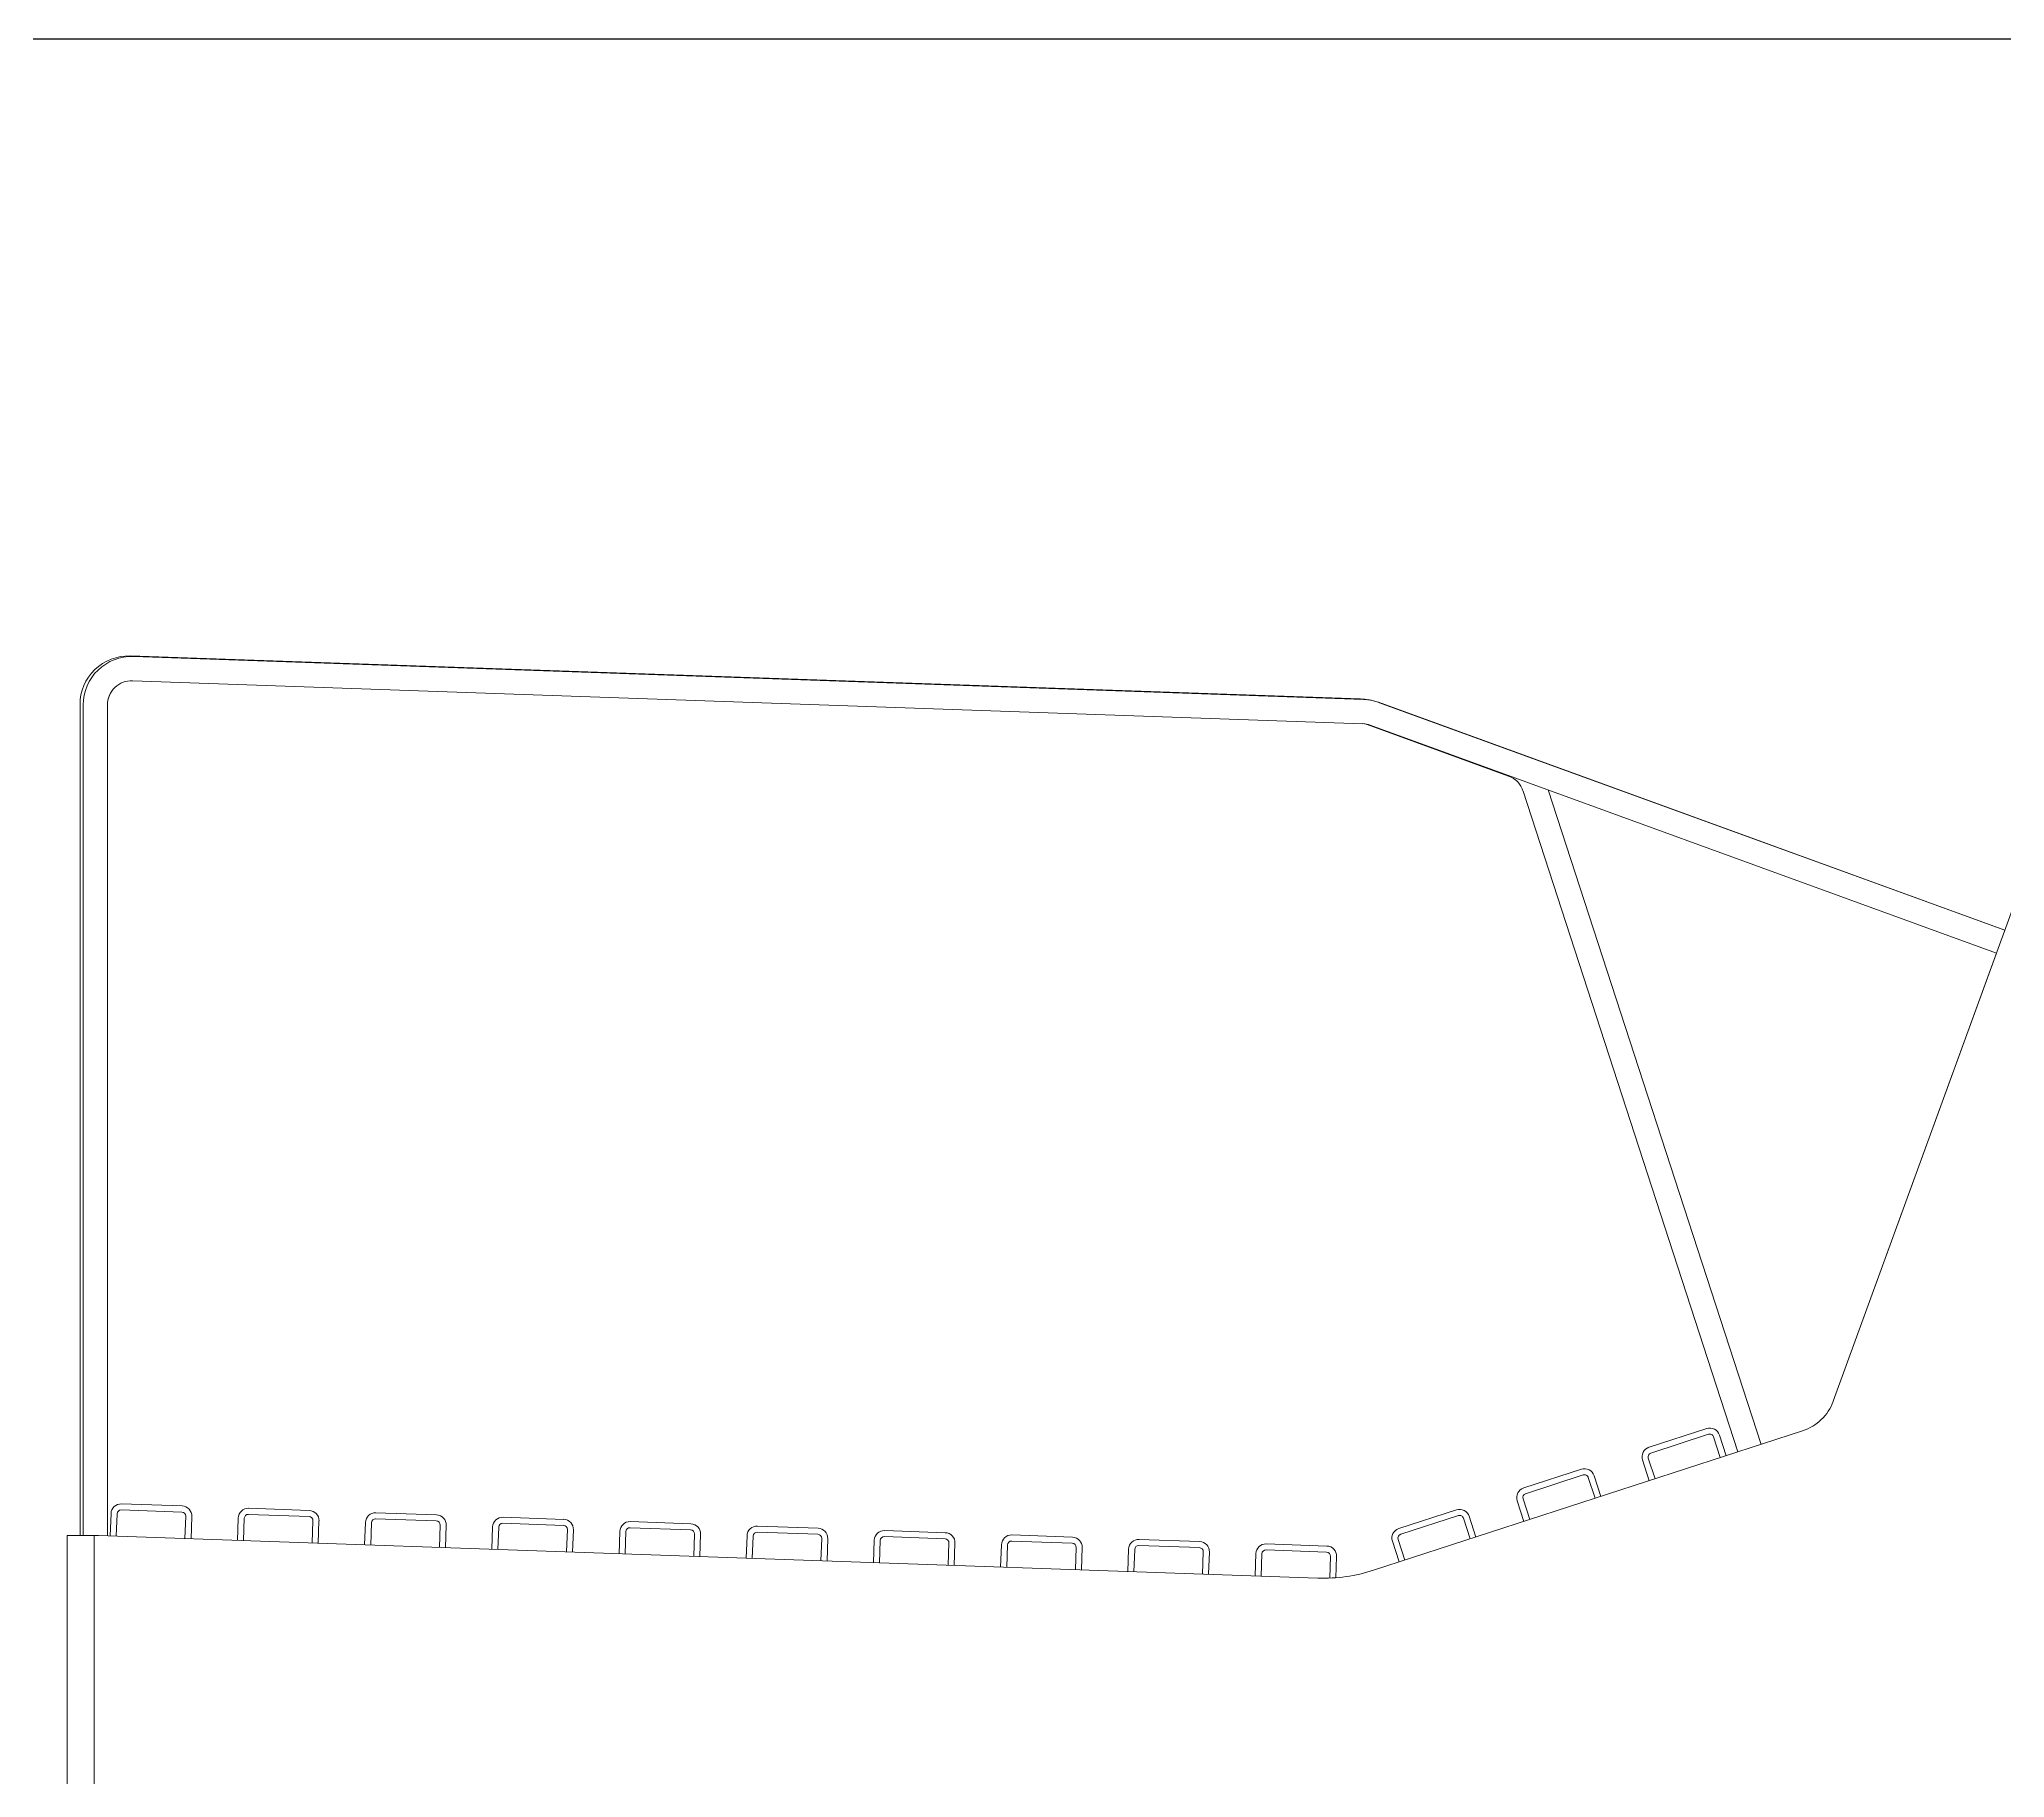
# Model space of a CAD drawing. Header units: millimetres. Extents: x 22162 to 28102, y 3160 to 7360.
# Drawn here: x 22815.6 to 23302, y 6258.2 to 6688.4 of the extents above; entities that cross this region are included whole.
import ezdxf

# ---------------------------------------------------------------- set-up
doc = ezdxf.new("R2010")
doc.units = ezdxf.units.MM
doc.header["$LTSCALE"] = 0.3
doc.layers.add('KOTY', color=3, linetype='Continuous', lineweight=9)
doc.layers.add('Vrstva 1', color=7, linetype='Continuous', lineweight=5)
doc.styles.add('SEACAD_Arial', font='arial.ttf', dxfattribs={"width": 0.8})
doc.dimstyles.new('ISO-25', dxfattribs={"dimtxt": 1.6, "dimasz": 2, "dimexe": 0.5, "dimexo": 1.5, "dimtad": 1, "dimdec": 0, "dimtxsty": 'SEACAD_Arial', "dimcen": 2, "dimadec": 0, "dimazin": 0, "dimtfac": 1, "dimtdec": 0, "dimtmove": 0, "dimatfit": 3, "dimfxl": 1, "dimarcsym": 0})

# ---------------------------------------------------------------- blocks, each defined once
blk = doc.blocks.new('*D305')
at = {"layer": 'Defpoints', "color": 0}
for p in [(22694.43, 6688.45), (23374.89, 6688.45), (22822.43, 5888.13)]:
    blk.add_point(p, dxfattribs=at)
at = {"layer": 'KOTY', "color": 0, "lineweight": -2}
for p, q in [((23344.89, 6688.45), (22684.43, 6688.45)), ((22694.43, 5928.13), (22694.43, 6648.45)), ((22792.43, 5888.13), (22684.43, 5888.13))]:
    blk.add_line(p, q, dxfattribs=at)
at = {"layer": 'KOTY', "color": 0}
for points in [[(22701.1, 6648.45), (22687.76, 6648.45), (22694.43, 6688.45)], [(22687.76, 5928.13), (22701.1, 5928.13), (22694.43, 5888.13)]]:
    blk.add_solid(points, dxfattribs=at)
at = {"layer": 'KOTY', "color": 0, "insert": (22665.59, 6288.29), "char_height": 32, "attachment_point": 5, "rotation": 90, "style": 'SEACAD_Arial'}
blk.add_mtext('800', dxfattribs=at)

msp = doc.modelspace()

# ---------------------------------------------------------------- linework, layer by layer
at = {"layer": 'Vrstva 1', "color": 0}
for p, q in [((23259.55, 6351.34), (23380.91, 6684.79)), ((22838.06, 6535.82), (23142.55, 6525.2)), ((22838.06, 6535.82), (23142.55, 6525.2)), ((22838.86, 6535.7), (23143.34, 6525.06)), ((22838.65, 6529.7), (23143.13, 6519.06)), ((22825.66, 6318.13), (22825.65, 6523.82)), ((22825.66, 6318.13), (22825.65, 6523.82)), ((22826.44, 6318.13), (22826.44, 6523.7)), ((22832.44, 6318.05), (22832.45, 6523.73)), ((22832.44, 6318.05), (22832.44, 6523.7)), ((23147.03, 6524.34), (23301.99, 6467.94)), ((23147.04, 6524.36), (23301.99, 6467.95)), ((23144.19, 6518.84), (23179.19, 6506.1)), ((23144.98, 6518.71), (23299.93, 6462.3)), ((23182.84, 6502.32), (23235.97, 6338.83)), ((23189.04, 6502.67), (23241.68, 6340.68)), ((23189.04, 6502.67), (23241.68, 6340.68)), ((23299.93, 6462.3), (23259.55, 6351.34)), ((23145.78, 6309.52), (23251.98, 6344.03)), ((23213.96, 6339.97), (23228.23, 6344.61)), ((23214.42, 6338.55), (23228.69, 6343.18)), ((23231.38, 6343), (23233.04, 6337.88)), ((23229.95, 6342.54), (23231.61, 6337.41)), ((23182.96, 6329.9), (23197.22, 6334.53)), ((23183.42, 6328.47), (23197.68, 6333.11)), ((23214.02, 6331.7), (23212.35, 6336.82)), ((23215.45, 6332.16), (23213.78, 6337.29)), ((23198.94, 6332.47), (23200.61, 6327.34)), ((23200.37, 6332.93), (23202.04, 6327.8)), ((22833.13, 6318.03), (22833.33, 6323.55)), ((22834.63, 6317.98), (22834.83, 6323.5)), ((22835.86, 6324.46), (22850.85, 6323.94)), ((22835.91, 6325.96), (22850.9, 6325.44)), ((22867.34, 6323.36), (22882.33, 6322.84)), ((22867.39, 6324.86), (22882.38, 6324.34)), ((22898.87, 6323.76), (22913.86, 6323.24)), ((23152.05, 6319.86), (23166.31, 6324.49)), ((23183.01, 6321.62), (23181.35, 6326.75)), ((23184.44, 6322.09), (23182.78, 6327.21)), ((22851.81, 6322.9), (22851.62, 6317.38)), ((22853.31, 6322.85), (22853.12, 6317.33)), ((22864.61, 6316.93), (22864.81, 6322.45)), ((22866.11, 6316.88), (22866.31, 6322.4)), ((22883.3, 6321.8), (22883.1, 6316.28)), ((22884.79, 6321.75), (22884.6, 6316.23)), ((22896.09, 6315.83), (22896.29, 6321.35)), ((22897.59, 6315.78), (22897.79, 6321.3)), ((22898.82, 6322.26), (22913.81, 6321.74)), ((22914.78, 6320.7), (22914.58, 6315.18)), ((22916.28, 6320.65), (22916.08, 6315.13)), ((22927.58, 6314.73), (22927.77, 6320.25)), ((22929.07, 6314.68), (22929.27, 6320.2)), ((22930.3, 6321.16), (22945.29, 6320.64)), ((22930.35, 6322.66), (22945.35, 6322.13)), ((22946.26, 6319.6), (22946.06, 6314.08)), ((22947.76, 6319.55), (22947.56, 6314.03)), ((22959.06, 6313.63), (22959.25, 6319.15)), ((22960.56, 6313.58), (22960.75, 6319.09)), ((22961.78, 6320.06), (22976.77, 6319.53)), ((22961.84, 6321.56), (22976.83, 6321.03)), ((22977.74, 6318.5), (22977.55, 6312.99)), ((22993.26, 6318.96), (23008.25, 6318.43)), ((22993.32, 6320.46), (23008.31, 6319.93)), ((23024.8, 6319.36), (23039.79, 6318.83)), ((23152.51, 6318.43), (23166.77, 6323.07)), ((23168.03, 6322.42), (23169.7, 6317.3)), ((23169.46, 6322.89), (23171.13, 6317.76)), ((22822.43, 5888.13), (22822.44, 6318.13)), ((22822.44, 6318.13), (22824.41, 6318.13)), ((22829.17, 6318.13), (22829.16, 5888.13)), ((22829.17, 6318.13), (22830.2, 6318.13)), ((22830.2, 6318.13), (23132.02, 6307.59)), ((22979.24, 6318.45), (22979.04, 6312.93)), ((22990.54, 6312.53), (22990.73, 6318.05)), ((22992.04, 6312.48), (22992.23, 6317.99)), ((23009.22, 6317.4), (23009.03, 6311.89)), ((23010.72, 6317.35), (23010.53, 6311.83)), ((23022.02, 6311.43), (23022.21, 6316.95)), ((23023.52, 6311.38), (23023.71, 6316.89)), ((23024.74, 6317.86), (23039.74, 6317.33)), ((23040.7, 6316.3), (23040.51, 6310.79)), ((23042.2, 6316.25), (23042.01, 6310.73)), ((23053.5, 6310.33), (23053.69, 6315.84)), ((23055, 6310.28), (23055.19, 6315.79)), ((23056.22, 6316.76), (23071.22, 6316.23)), ((23056.28, 6318.26), (23071.27, 6317.73)), ((23072.18, 6315.2), (23071.99, 6309.69)), ((23073.68, 6315.15), (23073.49, 6309.63)), ((23084.98, 6309.23), (23085.17, 6314.74)), ((23086.48, 6309.18), (23086.67, 6314.69)), ((23087.71, 6315.66), (23102.7, 6315.13)), ((23087.76, 6317.16), (23102.75, 6316.63)), ((23103.66, 6314.1), (23103.47, 6308.59)), ((23105.16, 6314.05), (23104.97, 6308.54)), ((23116.46, 6308.13), (23116.65, 6313.64)), ((23119.19, 6314.56), (23134.18, 6314.03)), ((23119.24, 6316.05), (23134.23, 6315.53)), ((23152.11, 6311.58), (23150.44, 6316.71)), ((23153.53, 6312.04), (23151.87, 6317.17)), ((23117.96, 6308.08), (23118.15, 6313.59)), ((23135.14, 6313), (23134.95, 6307.6)), ((23136.64, 6312.94), (23136.46, 6307.68))]:
    msp.add_line(p, q, dxfattribs=at)
for points in [[(22824.41, 6318.13), (22822.44, 6318.13)], [(22824.41, 6318.13), (22829.17, 6318.13)]]:
    msp.add_lwpolyline(points, dxfattribs=at)
for centre, radius, start, end in [((22837.65, 6523.82), 12, 88.0024, 180.0024), ((22838.44, 6523.7), 12, 87.9993, 179.9993), ((22838.44, 6523.7), 6, 87.9993, 179.9993), ((22838.45, 6523.73), 6, 152.4461, 179.997), ((23142.13, 6513.2), 12, 78.4098, 88.0024), ((23142.93, 6513.07), 12, 69.9993, 87.9993), ((23142.94, 6513.08), 12, 69.997, 83.2181), ((23142.93, 6513.07), 6, 69.9993, 87.9993), ((23142.13, 6513.2), 6, 70.0024, 76.4915), ((23177.14, 6500.46), 6, 18.0024, 70.0024), ((23248.27, 6355.44), 12, 288, 340), ((23248.27, 6355.44), 12, 288, 340), ((23229, 6342.23), 2.5, 17.9976, 107.9976), ((23229, 6342.23), 1, 17.9976, 107.9976), ((23214.73, 6337.59), 2.5, 107.9976, 197.9976), ((23214.73, 6337.59), 1, 107.9976, 197.9976), ((23197.99, 6332.16), 2.5, 17.9976, 107.9976), ((23197.99, 6332.16), 1, 17.9976, 107.9976), ((23183.73, 6327.52), 2.5, 107.9976, 197.9976), ((23183.73, 6327.52), 1, 107.9976, 197.9976), ((22835.82, 6323.46), 2.5, 87.9976, 177.9976), ((22835.82, 6323.46), 1, 87.9976, 177.9976), ((22850.82, 6322.94), 1, 357.9976, 87.9976), ((22850.82, 6322.94), 2.5, 357.9976, 87.9976), ((22867.31, 6322.36), 2.5, 87.9976, 177.9976), ((22867.31, 6322.36), 1, 87.9976, 177.9976), ((22882.3, 6321.84), 2.5, 357.9976, 87.9976), ((22898.79, 6321.26), 2.5, 87.9976, 177.9976), ((23167.08, 6322.11), 2.5, 17.9976, 107.9976), ((22882.3, 6321.84), 1, 357.9976, 87.9976), ((22898.79, 6321.26), 1, 87.9976, 177.9976), ((22913.78, 6320.74), 1, 357.9976, 87.9976), ((22913.78, 6320.74), 2.5, 357.9976, 87.9976), ((22930.27, 6320.16), 2.5, 87.9976, 177.9976), ((22930.27, 6320.16), 1, 87.9976, 177.9976), ((22945.26, 6319.64), 1, 357.9976, 87.9976), ((22945.26, 6319.64), 2.5, 357.9976, 87.9976), ((22961.75, 6319.06), 2.5, 87.9976, 177.9976), ((22961.75, 6319.06), 1, 87.9976, 177.9976), ((22976.74, 6318.54), 1, 357.9976, 87.9976), ((22976.74, 6318.54), 2.5, 357.9976, 87.9976), ((22993.23, 6317.96), 2.5, 87.9976, 177.9976), ((22993.23, 6317.96), 1, 87.9976, 177.9976), ((23008.22, 6317.43), 2.5, 357.9976, 87.9976), ((23024.71, 6316.86), 2.5, 87.9976, 177.9976), ((23039.7, 6316.33), 2.5, 357.9976, 87.9976), ((23152.82, 6317.48), 2.5, 107.9976, 197.9976), ((23167.08, 6322.11), 1, 17.9976, 107.9976), ((23008.22, 6317.43), 1, 357.9976, 87.9976), ((23024.71, 6316.86), 1, 87.9976, 177.9976), ((23039.7, 6316.33), 1, 357.9976, 87.9976), ((23056.19, 6315.76), 2.5, 87.9976, 177.9976), ((23056.19, 6315.76), 1, 87.9976, 177.9976), ((23071.18, 6315.23), 1, 357.9976, 87.9976), ((23071.18, 6315.23), 2.5, 357.9976, 87.9976), ((23087.67, 6314.66), 2.5, 87.9976, 177.9976), ((23087.67, 6314.66), 1, 87.9976, 177.9976), ((23102.66, 6314.13), 1, 357.9976, 87.9976), ((23102.66, 6314.13), 2.5, 357.9976, 87.9976), ((23119.15, 6313.56), 2.5, 87.9976, 177.9976), ((23119.15, 6313.56), 1, 87.9976, 177.9976), ((23134.14, 6313.03), 1, 357.9976, 87.9976), ((23134.14, 6313.03), 2.5, 357.9976, 87.9976), ((23152.82, 6317.48), 1, 107.9976, 197.9976), ((23133.42, 6347.57), 40, 268, 288)]:
    msp.add_arc(centre, radius, start, end, dxfattribs=at)

# ---------------------------------------------------------------- dimensions: what is measured, and where the dimension line sits
at = {"layer": 'KOTY'}
dim = msp.add_linear_dim(base=(22694.43, 6688.45), p1=(22822.43, 5888.13), p2=(23374.89, 6688.45), angle=90, dimstyle='ISO-25', override={"dimlfac": 1, "dimtxsty": 'SEACAD_Arial', "dimsah": 1, "dimtolj": 0}, dxfattribs=at)
dim.commit()
dim.dimension.update_dxf_attribs({"geometry": '*D305', "text_midpoint": (22665.59, 6288.29)})

doc.saveas('drawing.dxf')
